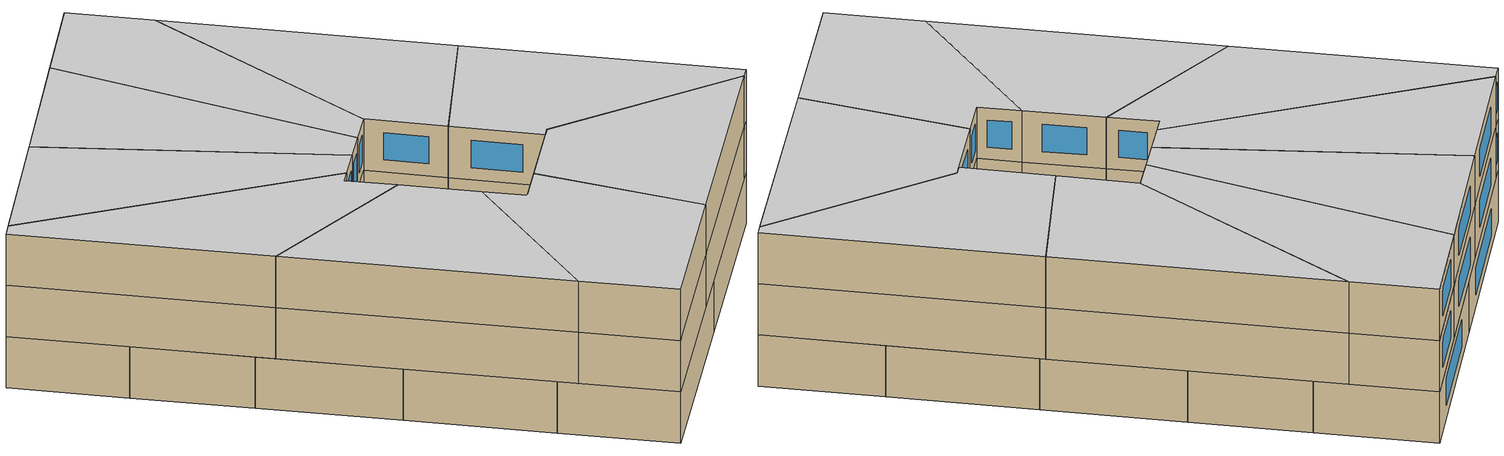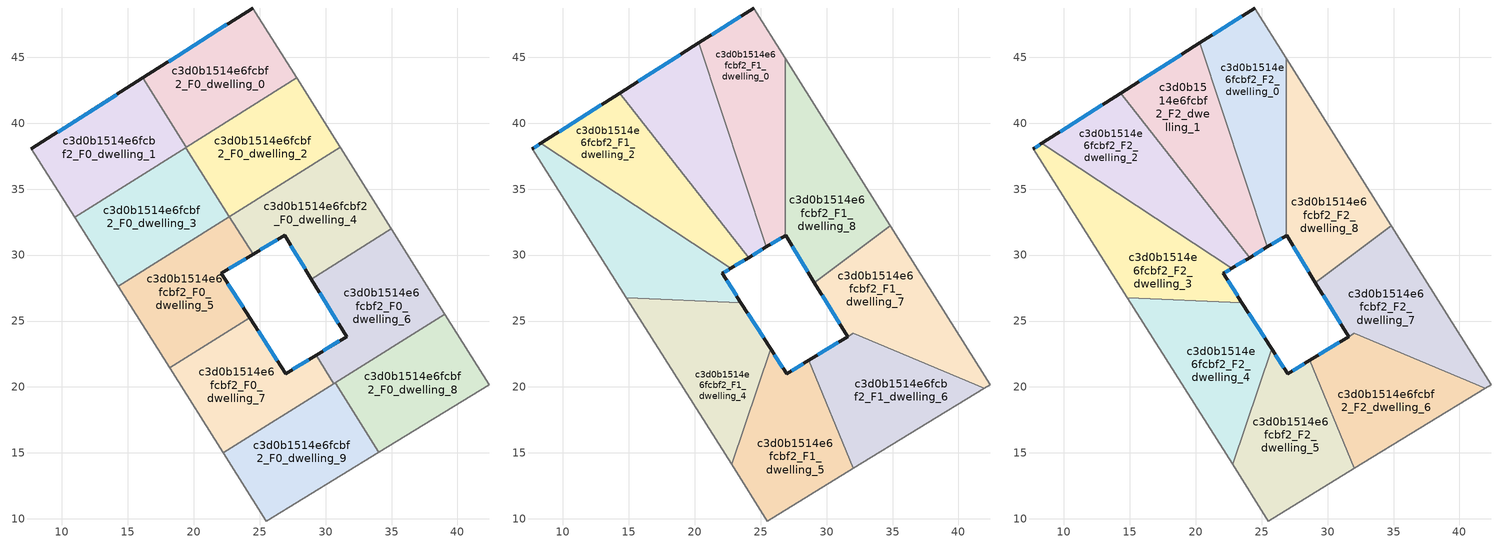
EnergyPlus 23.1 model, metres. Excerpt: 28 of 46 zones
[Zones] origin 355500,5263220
c3d0b1514e6fcbf2_F0_dwelling_0
 floor ground (EU_floor_Construction): 24.49,48.73 27.81,43.43 19.44,38.18 16.15,43.42 z0
 wall outside (EU_wall_Construction): 24.49,48.73 16.15,43.42 z0:3
 wall to c3d0b1514e6fcbf2_F0_dwelling_1 (EU_wall_Construction): 16.15,43.42 19.44,38.18 z0:3
 wall adiabatic (EU_wall_Construction): 27.81,43.43 24.49,48.73 z0:3
 wall to c3d0b1514e6fcbf2_F0_dwelling_2 (EU_wall_Construction): 19.44,38.18 27.81,43.43 z0:3
 window (EU_Window_Construction): 22.53,47.49 18.1,44.67 z0.7:2.3
c3d0b1514e6fcbf2_F0_dwelling_1
 floor ground (EU_floor_Construction): 16.15,43.42 19.44,38.18 10.98,32.87 7.71,38.06 z0
 wall outside (EU_wall_Construction): 16.15,43.42 7.71,38.06 z0:3
 wall adiabatic (EU_wall_Construction): 7.71,38.06 10.98,32.87 z0:3
 wall to c3d0b1514e6fcbf2_F0_dwelling_3 (EU_wall_Construction): 10.98,32.87 19.4,38.15 z0:3
 wall to c3d0b1514e6fcbf2_F0_dwelling_2 (EU_wall_Construction): 19.4,38.15 19.44,38.18 z0:3
 window (EU_Window_Construction): 14.16,42.16 9.69,39.32 z0.7:2.3
c3d0b1514e6fcbf2_F0_dwelling_2
 floor ground (EU_floor_Construction): 27.81,43.43 31.1,38.17 22.69,32.9 19.4,38.15 z0
 wall to c3d0b1514e6fcbf2_F0_dwelling_3 (EU_wall_Construction): 19.4,38.15 22.69,32.9 z0:3
 wall adiabatic (EU_wall_Construction): 31.1,38.17 27.81,43.43 z0:3
 wall to c3d0b1514e6fcbf2_F0_dwelling_4 (EU_wall_Construction): 22.71,32.91 31.1,38.17 z0:3
 wall to c3d0b1514e6fcbf2_F0_dwelling_5 (EU_wall_Construction): 22.69,32.9 22.71,32.91 z0:3
 ceiling adiabatic (EU_roof_Construction): 26.88,35.52 26.88,42.84 22.34,40 24.34,33.93 z3
c3d0b1514e6fcbf2_F0_dwelling_3
 floor ground (EU_floor_Construction): 19.4,38.15 22.69,32.9 14.29,27.63 10.98,32.87 z0
 wall adiabatic (EU_wall_Construction): 10.98,32.87 14.29,27.63 z0:3
 wall to c3d0b1514e6fcbf2_F0_dwelling_5 (EU_wall_Construction): 14.29,27.63 22.69,32.9 z0:3
c3d0b1514e6fcbf2_F0_dwelling_4
 floor ground (EU_floor_Construction): 31.1,38.17 34.99,31.98 28.92,28.18 26.89,31.49 24.5,30.05 22.71,32.91 z0
 wall outside (EU_wall_Construction): 24.5,30.05 26.89,31.49 28.92,28.18 z0:3
 wall to c3d0b1514e6fcbf2_F0_dwelling_5 (EU_wall_Construction): 22.71,32.91 24.5,30.05 z0:3
 wall adiabatic (EU_wall_Construction): 34.99,31.98 31.1,38.17 z0:3
 wall to c3d0b1514e6fcbf2_F0_dwelling_6 (EU_wall_Construction): 28.92,28.18 34.99,31.98 z0:3
 window (EU_Window_Construction): 27.37,30.71 28.45,28.96 / 25.07,30.39 26.33,31.15 z0.7:2.3
c3d0b1514e6fcbf2_F0_dwelling_5
 floor ground (EU_floor_Construction): 22.71,32.91 24.5,30.05 22.1,28.61 24.25,25.25 18.19,21.45 14.29,27.63 z0
 wall outside (EU_wall_Construction): 24.25,25.25 22.1,28.61 24.5,30.05 z0:3
 wall to c3d0b1514e6fcbf2_F0_dwelling_7 (EU_wall_Construction): 18.19,21.45 24.25,25.25 z0:3
 wall adiabatic (EU_wall_Construction): 14.29,27.63 18.19,21.45 z0:3
 window (EU_Window_Construction): 23.75,26.04 22.6,27.82 / 22.66,28.95 23.94,29.71 z0.7:2.3
c3d0b1514e6fcbf2_F0_dwelling_6
 floor ground (EU_floor_Construction): 34.99,31.98 39.03,25.53 30.63,20.26 29.28,22.41 31.59,23.82 28.92,28.18 z0
 wall outside (EU_wall_Construction): 28.92,28.18 31.59,23.82 29.28,22.41 z0:3
 wall adiabatic (EU_wall_Construction): 39.03,25.53 34.99,31.98 z0:3
 wall to c3d0b1514e6fcbf2_F0_dwelling_7 (EU_wall_Construction): 29.28,22.41 30.63,20.26 z0:3
 wall to c3d0b1514e6fcbf2_F0_dwelling_8 (EU_wall_Construction): 30.72,20.32 39.03,25.53 z0:3
 wall to c3d0b1514e6fcbf2_F0_dwelling_9 (EU_wall_Construction): 30.63,20.26 30.72,20.32 z0:3
 window (EU_Window_Construction): 31.05,23.49 29.82,22.74 / 29.55,27.16 30.97,24.85 z0.7:2.3
c3d0b1514e6fcbf2_F0_dwelling_7
 floor ground (EU_floor_Construction): 29.28,22.41 30.63,20.26 22.25,15.01 18.19,21.45 24.25,25.25 26.97,21 z0
 wall outside (EU_wall_Construction): 29.28,22.41 26.97,21 24.25,25.25 z0:3
 wall adiabatic (EU_wall_Construction): 18.19,21.45 22.25,15.01 z0:3
 wall to c3d0b1514e6fcbf2_F0_dwelling_9 (EU_wall_Construction): 22.25,15.01 30.63,20.26 z0:3
 window (EU_Window_Construction): 26.33,22 24.89,24.25 / 28.74,22.08 27.52,21.33 z0.7:2.3
c3d0b1514e6fcbf2_F0_dwelling_8
 floor ground (EU_floor_Construction): 39.03,25.53 42.39,20.17 34.02,15.05 30.72,20.32 z0
 wall to c3d0b1514e6fcbf2_F0_dwelling_9 (EU_wall_Construction): 30.72,20.32 34.02,15.05 z0:3
 wall adiabatic (EU_wall_Construction): 34.02,15.05 42.39,20.17 39.03,25.53 z0:3
c3d0b1514e6fcbf2_F0_dwelling_9
 floor ground (EU_floor_Construction): 30.72,20.32 34.02,15.05 25.51,9.84 22.25,15.01 z0
 wall adiabatic (EU_wall_Construction): 22.25,15.01 25.51,9.84 34.02,15.05 z0:3
c3d0b1514e6fcbf2_F1_dwelling_0
 floor to c3d0b1514e6fcbf2_F0_dwelling_0 (EU_floor_Construction): 24.49,48.73 26.88,44.92 26.88,42.84 22.34,40 20.33,46.09 z3
 floor adiabatic (EU_floor_Construction): 26.88,42.84 26.88,35.52 24.34,33.93 22.34,40 z3
 floor to c3d0b1514e6fcbf2_F0_dwelling_4 (EU_floor_Construction): 26.88,35.52 26.88,31.48 25.43,30.61 24.34,33.93 z3
 wall outside (EU_wall_Construction): 25.43,30.61 26.88,31.48 / 24.49,48.73 20.33,46.09 z3:6
 wall to c3d0b1514e6fcbf2_F1_dwelling_8 (EU_wall_Construction): 26.88,31.48 26.88,44.92 z3:6
 wall to c3d0b1514e6fcbf2_F1_dwelling_1 (EU_wall_Construction): 20.33,46.09 25.43,30.61 z3:6
 wall adiabatic (EU_wall_Construction): 26.88,44.92 24.49,48.73 z3:6
 window (EU_Window_Construction): 25.77,30.82 26.54,31.28 / 23.51,48.11 21.31,46.71 z3.7:5.3
c3d0b1514e6fcbf2_F1_dwelling_1
 floor to c3d0b1514e6fcbf2_F0_dwelling_2 (EU_floor_Construction): 22.34,40 24.34,33.93 22.69,32.9 19.4,38.15 z3
 floor to c3d0b1514e6fcbf2_F0_dwelling_0 (EU_floor_Construction): 20.33,46.09 22.34,40 19.44,38.18 16.15,43.42 z3
 floor to c3d0b1514e6fcbf2_F0_dwelling_1 (EU_floor_Construction): 16.15,43.42 19.44,38.18 19.4,38.15 18.17,37.38 14.34,42.27 z3
 floor to c3d0b1514e6fcbf2_F0_dwelling_3 (EU_floor_Construction): 19.4,38.15 22.69,32.9 22.01,32.47 18.17,37.38 z3
 floor to c3d0b1514e6fcbf2_F0_dwelling_4 (EU_floor_Construction): 24.34,33.93 25.43,30.61 24.5,30.05 22.71,32.91 z3
 floor to c3d0b1514e6fcbf2_F0_dwelling_5 (EU_floor_Construction): 22.71,32.91 24.5,30.05 24.09,29.81 22.01,32.47 z3
 wall outside (EU_wall_Construction): 24.09,29.81 25.43,30.61 / 20.33,46.09 14.34,42.28 z3:6
 wall to c3d0b1514e6fcbf2_F1_dwelling_2 (EU_wall_Construction): 14.34,42.28 24.09,29.81 z3:6
 window (EU_Window_Construction): 24.41,30 25.12,30.42 / 18.92,45.19 15.74,43.17 z3.7:5.3
c3d0b1514e6fcbf2_F1_dwelling_2
 floor to c3d0b1514e6fcbf2_F0_dwelling_1 (EU_floor_Construction): 14.34,42.27 18.17,37.38 13.97,34.75 8.34,38.46 z3
 floor to c3d0b1514e6fcbf2_F0_dwelling_3 (EU_floor_Construction): 18.17,37.38 22.01,32.47 19.66,31 13.97,34.75 z3
 floor to c3d0b1514e6fcbf2_F0_dwelling_5 (EU_floor_Construction): 22.01,32.47 24.09,29.81 22.72,28.98 19.66,31 z3
 wall outside (EU_wall_Construction): 22.72,28.98 24.09,29.81 / 14.34,42.28 8.34,38.46 z3:6
 wall to c3d0b1514e6fcbf2_F1_dwelling_3 (EU_wall_Construction): 8.34,38.46 22.72,28.98 z3:6
 window (EU_Window_Construction): 23.05,29.18 23.77,29.61 / 12.93,41.38 9.74,39.36 z3.7:5.3
c3d0b1514e6fcbf2_F1_dwelling_3
 floor to c3d0b1514e6fcbf2_F0_dwelling_3 (EU_floor_Construction): 19.66,31 14.29,27.63 10.98,32.87 13.97,34.75 z3
 floor to c3d0b1514e6fcbf2_F0_dwelling_1 (EU_floor_Construction): 13.97,34.75 10.98,32.87 7.71,38.06 8.34,38.46 z3
 floor to c3d0b1514e6fcbf2_F0_dwelling_5 (EU_floor_Construction): 22.72,28.98 22.1,28.61 23.51,26.4 14.82,26.78 14.29,27.63 19.66,31 z3
 wall outside (EU_wall_Construction): 23.51,26.4 22.1,28.61 22.72,28.98 / 8.34,38.46 7.71,38.06 z3:6
 wall to c3d0b1514e6fcbf2_F1_dwelling_4 (EU_wall_Construction): 14.82,26.78 23.51,26.4 z3:6
 wall adiabatic (EU_wall_Construction): 7.71,38.06 14.82,26.78 z3:6
 window (EU_Window_Construction): 22.25,28.7 22.58,28.9 / 23.18,26.92 22.43,28.09 / 8.19,38.37 7.85,38.15 z3.7:5.3
c3d0b1514e6fcbf2_F1_dwelling_4
 floor to c3d0b1514e6fcbf2_F0_dwelling_7 (EU_floor_Construction): 24.25,25.25 25.75,22.91 23.32,15.68 22.25,15.01 18.19,21.45 z3
 floor to c3d0b1514e6fcbf2_F0_dwelling_5 (EU_floor_Construction): 23.51,26.4 24.25,25.25 18.19,21.45 14.82,26.78 z3
 floor to c3d0b1514e6fcbf2_F0_dwelling_9 (EU_floor_Construction): 23.32,15.68 22.8,14.13 22.25,15.01 z3
 wall outside (EU_wall_Construction): 25.75,22.91 23.51,26.4 z3:6
 wall to c3d0b1514e6fcbf2_F1_dwelling_5 (EU_wall_Construction): 22.8,14.13 25.75,22.91 z3:6
 wall adiabatic (EU_wall_Construction): 14.82,26.78 22.8,14.13 z3:6
 window (EU_Window_Construction): 25.23,23.73 24.04,25.58 z3.7:5.3
c3d0b1514e6fcbf2_F1_dwelling_5
 floor to c3d0b1514e6fcbf2_F0_dwelling_9 (EU_floor_Construction): 29.62,19.63 32.03,13.83 25.51,9.84 22.8,14.13 23.32,15.68 z3
 floor to c3d0b1514e6fcbf2_F0_dwelling_7 (EU_floor_Construction): 28.63,22.02 29.62,19.63 23.32,15.68 25.75,22.91 26.97,21 z3
 wall outside (EU_wall_Construction): 28.63,22.02 26.97,21 25.75,22.91 z3:6
 wall to c3d0b1514e6fcbf2_F1_dwelling_6 (EU_wall_Construction): 32.03,13.83 28.63,22.02 z3:6
 wall adiabatic (EU_wall_Construction): 22.8,14.13 25.51,9.84 32.03,13.83 z3:6
 window (EU_Window_Construction): 26.69,21.45 26.04,22.46 / 28.24,21.78 27.36,21.24 z3.7:5.3
c3d0b1514e6fcbf2_F1_dwelling_6
 floor to c3d0b1514e6fcbf2_F0_dwelling_8 (EU_floor_Construction): 41.95,19.89 34.02,15.05 30.72,20.32 34.83,22.9 z3
 floor to c3d0b1514e6fcbf2_F0_dwelling_6 (EU_floor_Construction): 34.83,22.9 30.63,20.26 29.28,22.41 31.59,23.82 32.02,24.08 z3
 floor to c3d0b1514e6fcbf2_F0_dwelling_9 (EU_floor_Construction): 30.72,20.32 34.02,15.05 32.03,13.83 29.62,19.63 z3
 floor to c3d0b1514e6fcbf2_F0_dwelling_7 (EU_floor_Construction): 29.28,22.41 30.63,20.26 29.62,19.63 28.63,22.02 z3
 wall outside (EU_wall_Construction): 31.59,23.82 28.63,22.02 z3:6
 wall adiabatic (EU_wall_Construction): 32.03,13.83 41.95,19.89 z3:6
 wall to c3d0b1514e6fcbf2_F1_dwelling_7 (EU_wall_Construction): 41.95,19.89 32.02,24.08 31.59,23.82 z3:6
 window (EU_Window_Construction): 30.9,23.4 29.33,22.44 z3.7:5.3
c3d0b1514e6fcbf2_F1_dwelling_7
 floor to c3d0b1514e6fcbf2_F0_dwelling_6 (EU_floor_Construction): 34.99,31.98 39.03,25.53 34.83,22.9 32.02,24.08 31.59,23.82 29.09,27.92 32,30.11 z3
 floor to c3d0b1514e6fcbf2_F0_dwelling_4 (EU_floor_Construction): 34.83,32.23 34.99,31.98 32,30.11 z3
 floor to c3d0b1514e6fcbf2_F0_dwelling_8 (EU_floor_Construction): 39.03,25.53 42.39,20.17 41.95,19.89 34.83,22.9 z3
 wall outside (EU_wall_Construction): 29.09,27.92 31.59,23.82 z3:6
 wall to c3d0b1514e6fcbf2_F1_dwelling_8 (EU_wall_Construction): 34.83,32.23 29.09,27.92 z3:6
 wall adiabatic (EU_wall_Construction): 41.95,19.89 42.39,20.17 34.83,32.23 z3:6
 window (EU_Window_Construction): 29.67,26.95 31.01,24.78 z3.7:5.3
c3d0b1514e6fcbf2_F1_dwelling_8
 floor to c3d0b1514e6fcbf2_F0_dwelling_4 (EU_floor_Construction): 31.1,38.17 34.83,32.23 32,30.11 28.92,28.18 26.89,31.49 26.88,31.48 26.88,35.52 z3
 floor to c3d0b1514e6fcbf2_F0_dwelling_0 (EU_floor_Construction): 26.88,44.92 27.81,43.43 26.88,42.84 z3
 floor to c3d0b1514e6fcbf2_F0_dwelling_6 (EU_floor_Construction): 32,30.11 29.09,27.92 28.92,28.18 z3
 floor to c3d0b1514e6fcbf2_F0_dwelling_2 (EU_floor_Construction): 27.81,43.43 31.1,38.17 26.88,35.52 26.88,42.84 z3
 wall outside (EU_wall_Construction): 26.88,31.48 26.89,31.49 29.09,27.92 z3:6
 wall adiabatic (EU_wall_Construction): 34.83,32.23 26.88,44.92 z3:6
 window (EU_Window_Construction): 27.41,30.65 28.57,28.75 z3.7:5.3
c3d0b1514e6fcbf2_F2_dwelling_0
 floor to c3d0b1514e6fcbf2_F1_dwelling_0 (EU_floor_Construction): 24.49,48.73 26.88,44.92 26.88,31.48 25.43,30.61 20.33,46.09 z6
 wall outside (EU_wall_Construction): 25.43,30.61 26.88,31.48 / 24.49,48.73 20.33,46.09 z6:9
 wall to c3d0b1514e6fcbf2_F2_dwelling_8 (EU_wall_Construction): 26.88,31.48 26.88,44.92 z6:9
 wall to c3d0b1514e6fcbf2_F2_dwelling_1 (EU_wall_Construction): 20.33,46.09 25.43,30.61 z6:9
 wall adiabatic (EU_wall_Construction): 26.88,44.92 24.49,48.73 z6:9
 window (EU_Window_Construction): 25.77,30.82 26.54,31.28 / 23.51,48.11 21.31,46.71 z6.7:8.3
 ceiling to c3d0b1514e6fcbf2_F3_dwelling_0 (EU_floor_Construction): 26.88,31.48 26.88,44.92 24.49,48.73 20.33,46.09 25.43,30.61 z9
c3d0b1514e6fcbf2_F2_dwelling_1
 floor to c3d0b1514e6fcbf2_F1_dwelling_1 (EU_floor_Construction): 20.33,46.09 25.43,30.61 24.09,29.81 14.34,42.28 z6
 wall outside (EU_wall_Construction): 24.09,29.81 25.43,30.61 / 20.33,46.09 14.34,42.28 z6:9
 wall to c3d0b1514e6fcbf2_F2_dwelling_2 (EU_wall_Construction): 14.34,42.28 24.09,29.81 z6:9
 window (EU_Window_Construction): 24.41,30 25.12,30.42 / 18.92,45.19 15.74,43.17 z6.7:8.3
 ceiling to c3d0b1514e6fcbf2_F3_dwelling_1 (EU_floor_Construction): 25.43,30.61 20.33,46.09 14.34,42.28 24.09,29.81 z9
c3d0b1514e6fcbf2_F2_dwelling_2
 floor to c3d0b1514e6fcbf2_F1_dwelling_2 (EU_floor_Construction): 14.34,42.28 24.09,29.81 22.72,28.98 8.34,38.46 z6
 wall outside (EU_wall_Construction): 22.72,28.98 24.09,29.81 / 14.34,42.28 8.34,38.46 z6:9
 wall to c3d0b1514e6fcbf2_F2_dwelling_3 (EU_wall_Construction): 8.34,38.46 22.72,28.98 z6:9
 window (EU_Window_Construction): 23.05,29.18 23.77,29.61 / 12.93,41.38 9.74,39.36 z6.7:8.3
 ceiling to c3d0b1514e6fcbf2_F3_dwelling_2 (EU_floor_Construction): 24.09,29.81 14.34,42.28 8.34,38.46 22.72,28.98 z9
c3d0b1514e6fcbf2_F2_dwelling_3
 floor to c3d0b1514e6fcbf2_F1_dwelling_3 (EU_floor_Construction): 22.72,28.98 22.1,28.61 23.51,26.4 14.82,26.78 7.71,38.06 8.34,38.46 z6
 wall outside (EU_wall_Construction): 23.51,26.4 22.1,28.61 22.72,28.98 / 8.34,38.46 7.71,38.06 z6:9
 wall to c3d0b1514e6fcbf2_F2_dwelling_4 (EU_wall_Construction): 14.82,26.78 23.51,26.4 z6:9
 wall adiabatic (EU_wall_Construction): 7.71,38.06 14.82,26.78 z6:9
 window (EU_Window_Construction): 22.25,28.7 22.58,28.9 / 23.18,26.92 22.43,28.09 / 8.19,38.37 7.85,38.15 z6.7:8.3
 ceiling to c3d0b1514e6fcbf2_F3_dwelling_3 (EU_floor_Construction): 23.51,26.4 22.1,28.61 22.72,28.98 8.34,38.46 7.71,38.06 14.82,26.78 z9
c3d0b1514e6fcbf2_F2_dwelling_4
 floor to c3d0b1514e6fcbf2_F1_dwelling_4 (EU_floor_Construction): 23.51,26.4 25.75,22.91 22.8,14.13 14.82,26.78 z6
 wall outside (EU_wall_Construction): 25.75,22.91 23.51,26.4 z6:9
 wall to c3d0b1514e6fcbf2_F2_dwelling_5 (EU_wall_Construction): 22.8,14.13 25.75,22.91 z6:9
 wall adiabatic (EU_wall_Construction): 14.82,26.78 22.8,14.13 z6:9
 window (EU_Window_Construction): 25.23,23.73 24.04,25.58 z6.7:8.3
 ceiling to c3d0b1514e6fcbf2_F3_dwelling_4 (EU_floor_Construction): 22.8,14.13 25.75,22.91 23.51,26.4 14.82,26.78 z9
c3d0b1514e6fcbf2_F2_dwelling_5
 floor to c3d0b1514e6fcbf2_F1_dwelling_5 (EU_floor_Construction): 28.63,22.02 32.03,13.83 25.51,9.84 22.8,14.13 25.75,22.91 26.97,21 z6
 wall outside (EU_wall_Construction): 28.63,22.02 26.97,21 25.75,22.91 z6:9
 wall to c3d0b1514e6fcbf2_F2_dwelling_6 (EU_wall_Construction): 32.03,13.83 28.63,22.02 z6:9
 wall adiabatic (EU_wall_Construction): 22.8,14.13 25.51,9.84 32.03,13.83 z6:9
 window (EU_Window_Construction): 26.69,21.45 26.04,22.46 / 28.24,21.78 27.36,21.24 z6.7:8.3
 ceiling to c3d0b1514e6fcbf2_F3_dwelling_5 (EU_floor_Construction): 32.03,13.83 28.63,22.02 26.97,21 25.75,22.91 22.8,14.13 25.51,9.84 z9
c3d0b1514e6fcbf2_F2_dwelling_6
 floor to c3d0b1514e6fcbf2_F1_dwelling_6 (EU_floor_Construction): 41.95,19.89 32.03,13.83 28.63,22.02 31.59,23.82 32.02,24.08 z6
 wall outside (EU_wall_Construction): 31.59,23.82 28.63,22.02 z6:9
 wall adiabatic (EU_wall_Construction): 32.03,13.83 41.95,19.89 z6:9
 wall to c3d0b1514e6fcbf2_F2_dwelling_7 (EU_wall_Construction): 41.95,19.89 32.02,24.08 31.59,23.82 z6:9
 window (EU_Window_Construction): 30.9,23.4 29.33,22.44 z6.7:8.3
 ceiling to c3d0b1514e6fcbf2_F3_dwelling_6 (EU_floor_Construction): 41.95,19.89 32.02,24.08 31.59,23.82 28.63,22.02 32.03,13.83 z9
c3d0b1514e6fcbf2_F2_dwelling_7
 floor to c3d0b1514e6fcbf2_F1_dwelling_7 (EU_floor_Construction): 34.83,32.23 42.39,20.17 41.95,19.89 32.02,24.08 31.59,23.82 29.09,27.92 z6
 wall outside (EU_wall_Construction): 29.09,27.92 31.59,23.82 z6:9
 wall to c3d0b1514e6fcbf2_F2_dwelling_8 (EU_wall_Construction): 34.83,32.23 29.09,27.92 z6:9
 wall adiabatic (EU_wall_Construction): 41.95,19.89 42.39,20.17 34.83,32.23 z6:9
 window (EU_Window_Construction): 29.67,26.95 31.01,24.78 z6.7:8.3
 ceiling to c3d0b1514e6fcbf2_F3_dwelling_7 (EU_floor_Construction): 42.39,20.17 34.83,32.23 29.09,27.92 31.59,23.82 32.02,24.08 41.95,19.89 z9
c3d0b1514e6fcbf2_F2_dwelling_8
 floor to c3d0b1514e6fcbf2_F1_dwelling_8 (EU_floor_Construction): 26.88,44.92 34.83,32.23 29.09,27.92 26.89,31.49 26.88,31.48 z6
 wall outside (EU_wall_Construction): 26.88,31.48 26.89,31.49 29.09,27.92 z6:9
 wall adiabatic (EU_wall_Construction): 34.83,32.23 26.88,44.92 z6:9
 window (EU_Window_Construction): 27.41,30.65 28.57,28.75 z6.7:8.3
 ceiling to c3d0b1514e6fcbf2_F3_dwelling_8 (EU_floor_Construction): 34.83,32.23 26.88,44.92 26.88,31.48 26.89,31.49 29.09,27.92 z9
[Building]
EU S2 Campaign: North Axis=0; Terrain=City; Solar Distribution=FullExterior
[Site:Location]
Budapest.Ferenc.Liszt.Intl.AP: Latitude=47.437; Longitude=19.256; Time Zone=1; Elevation=185
[SizingPeriod:WeatherFileDays]
AnnualSizingPeriod: Begin Month=1; Begin Day of Month=1; End Month=12; End Day of Month=31; Day of Week for Start Day=Monday; Use Weather File Daylight Saving Period=No; Use Weather File Rain and Snow Indicators=No
[MATERIAL]
EU_InternalMass_Material: Roughness=MediumRough; Thickness=0.1; Conductivity=1; Density=1800; Specific Heat=900; Thermal Absorptance=0.9; Solar Absorptance=0.7; Visible Absorptance=0.7
[MATERIAL:NOMASS] Roughness=MediumRough; Thermal Absorptance=0.9; Solar Absorptance=0.7; Visible Absorptance=0.7
Name | Thermal Resistance
EU_wall_NoMass | 0.832559
EU_roof_NoMass | 1.39638
EU_floor_NoMass | 0.872794
[WINDOWMATERIAL:SIMPLEGLAZINGSYSTEM]
EU_Window_SimpleGlazing: UFactor=2.79869; Solar Heat Gain Coefficient=0.75; Visible Transmittance=0.75
[CONSTRUCTION]
EU_wall_Construction: EU_wall_NoMass
EU_roof_Construction: EU_roof_NoMass
EU_floor_Construction: EU_floor_NoMass
EU_Window_Construction: EU_Window_SimpleGlazing
EU_InternalMass_Construction: EU_InternalMass_Material
[ZONE] Type=1; Multiplier=1; Ceiling Height=autocalculate; Floor Area=autocalculate; Part of Total Floor Area=Yes
Name | Volume
c3d0b1514e6fcbf2_F0_dwelling_0 | 184.71
c3d0b1514e6fcbf2_F1_dwelling_0; c3d0b1514e6fcbf2_F2_dwelling_0 | 205.266
c3d0b1514e6fcbf2_F0_dwelling_1 | 184.722
c3d0b1514e6fcbf2_F1_dwelling_1; c3d0b1514e6fcbf2_F2_dwelling_1 | 205.199
c3d0b1514e6fcbf2_F0_dwelling_2 | 184.697
c3d0b1514e6fcbf2_F1_dwelling_2; c3d0b1514e6fcbf2_F2_dwelling_2 | 205.267
c3d0b1514e6fcbf2_F0_dwelling_3 | 184.708
c3d0b1514e6fcbf2_F1_dwelling_3; c3d0b1514e6fcbf2_F2_dwelling_3 | 205.2
c3d0b1514e6fcbf2_F0_dwelling_4 | 184.705
c3d0b1514e6fcbf2_F1_dwelling_4; c3d0b1514e6fcbf2_F2_dwelling_4 | 205.213
c3d0b1514e6fcbf2_F0_dwelling_5 | 184.725
c3d0b1514e6fcbf2_F1_dwelling_5; c3d0b1514e6fcbf2_F2_dwelling_5 | 205.241
c3d0b1514e6fcbf2_F0_dwelling_6 | 184.733
c3d0b1514e6fcbf2_F1_dwelling_6; c3d0b1514e6fcbf2_F2_dwelling_6 | 204.72
c3d0b1514e6fcbf2_F0_dwelling_7 | 184.719
c3d0b1514e6fcbf2_F1_dwelling_7; c3d0b1514e6fcbf2_F2_dwelling_7 | 205.778
c3d0b1514e6fcbf2_F0_dwelling_8 | 184.7
c3d0b1514e6fcbf2_F1_dwelling_8; c3d0b1514e6fcbf2_F2_dwelling_8 | 205.235
c3d0b1514e6fcbf2_F0_dwelling_9 | 184.704
[INTERNALMASS] Construction=EU_InternalMass_Construction
Name | Zone or ZoneList | Surface Area
c3d0b1514e6fcbf2_F0_dwelling_0_EU_InternalMass | c3d0b1514e6fcbf2_F0_dwelling_0 | 61.5701
c3d0b1514e6fcbf2_F0_dwelling_1_EU_InternalMass | c3d0b1514e6fcbf2_F0_dwelling_1 | 61.5741
c3d0b1514e6fcbf2_F0_dwelling_2_EU_InternalMass | c3d0b1514e6fcbf2_F0_dwelling_2 | 61.5659
c3d0b1514e6fcbf2_F0_dwelling_3_EU_InternalMass | c3d0b1514e6fcbf2_F0_dwelling_3 | 61.5693
c3d0b1514e6fcbf2_F0_dwelling_4_EU_InternalMass | c3d0b1514e6fcbf2_F0_dwelling_4 | 61.5682
c3d0b1514e6fcbf2_F0_dwelling_5_EU_InternalMass | c3d0b1514e6fcbf2_F0_dwelling_5 | 61.5751
c3d0b1514e6fcbf2_F0_dwelling_6_EU_InternalMass | c3d0b1514e6fcbf2_F0_dwelling_6 | 61.5777
c3d0b1514e6fcbf2_F0_dwelling_7_EU_InternalMass | c3d0b1514e6fcbf2_F0_dwelling_7 | 61.5729
c3d0b1514e6fcbf2_F0_dwelling_8_EU_InternalMass | c3d0b1514e6fcbf2_F0_dwelling_8 | 61.5669
c3d0b1514e6fcbf2_F0_dwelling_9_EU_InternalMass | c3d0b1514e6fcbf2_F0_dwelling_9 | 61.568
c3d0b1514e6fcbf2_F1_dwelling_0_EU_InternalMass | c3d0b1514e6fcbf2_F1_dwelling_0 | 68.4218
c3d0b1514e6fcbf2_F1_dwelling_1_EU_InternalMass | c3d0b1514e6fcbf2_F1_dwelling_1 | 68.3999
c3d0b1514e6fcbf2_F1_dwelling_2_EU_InternalMass | c3d0b1514e6fcbf2_F1_dwelling_2 | 68.4223
c3d0b1514e6fcbf2_F1_dwelling_3_EU_InternalMass | c3d0b1514e6fcbf2_F1_dwelling_3 | 68.4002
c3d0b1514e6fcbf2_F1_dwelling_4_EU_InternalMass | c3d0b1514e6fcbf2_F1_dwelling_4 | 68.4043
c3d0b1514e6fcbf2_F1_dwelling_5_EU_InternalMass | c3d0b1514e6fcbf2_F1_dwelling_5 | 68.4138
c3d0b1514e6fcbf2_F1_dwelling_6_EU_InternalMass | c3d0b1514e6fcbf2_F1_dwelling_6 | 68.2412
c3d0b1514e6fcbf2_F1_dwelling_7_EU_InternalMass | c3d0b1514e6fcbf2_F1_dwelling_7 | 68.5922
c3d0b1514e6fcbf2_F1_dwelling_8_EU_InternalMass | c3d0b1514e6fcbf2_F1_dwelling_8 | 68.4119
c3d0b1514e6fcbf2_F2_dwelling_0_EU_InternalMass | c3d0b1514e6fcbf2_F2_dwelling_0 | 68.4218
c3d0b1514e6fcbf2_F2_dwelling_1_EU_InternalMass | c3d0b1514e6fcbf2_F2_dwelling_1 | 68.3999
c3d0b1514e6fcbf2_F2_dwelling_2_EU_InternalMass | c3d0b1514e6fcbf2_F2_dwelling_2 | 68.4223
c3d0b1514e6fcbf2_F2_dwelling_3_EU_InternalMass | c3d0b1514e6fcbf2_F2_dwelling_3 | 68.4002
c3d0b1514e6fcbf2_F2_dwelling_4_EU_InternalMass | c3d0b1514e6fcbf2_F2_dwelling_4 | 68.4043
c3d0b1514e6fcbf2_F2_dwelling_5_EU_InternalMass | c3d0b1514e6fcbf2_F2_dwelling_5 | 68.4138
c3d0b1514e6fcbf2_F2_dwelling_6_EU_InternalMass | c3d0b1514e6fcbf2_F2_dwelling_6 | 68.2412
c3d0b1514e6fcbf2_F2_dwelling_7_EU_InternalMass | c3d0b1514e6fcbf2_F2_dwelling_7 | 68.5922
c3d0b1514e6fcbf2_F2_dwelling_8_EU_InternalMass | c3d0b1514e6fcbf2_F2_dwelling_8 | 68.4119
[OTHEREQUIPMENT] Fuel Type=Electricity; Design Level Calculation Method=Watts/Area; Power per Zone Floor Area=1; Fraction Latent=0; Fraction Radiant=0; Fraction Lost=0; Carbon Dioxide Generation Rate=0; EndUse Subcategory=EU_Step8_InternalGains
Name | Zone or ZoneList or Space or SpaceList | Schedule
EU_Step8_InternalGain_c3d0b1514e6fcbf2_F0_dwelling_0_f000 | c3d0b1514e6fcbf2_F0_dwelling_0 | EU_Step8_GainSchedule_c3d0b1514e6fcbf2_F0_dwelling_0_f000
EU_Step8_InternalGain_c3d0b1514e6fcbf2_F0_dwelling_1_f000 | c3d0b1514e6fcbf2_F0_dwelling_1 | EU_Step8_GainSchedule_c3d0b1514e6fcbf2_F0_dwelling_1_f000
EU_Step8_InternalGain_c3d0b1514e6fcbf2_F0_dwelling_2_f000 | c3d0b1514e6fcbf2_F0_dwelling_2 | EU_Step8_GainSchedule_c3d0b1514e6fcbf2_F0_dwelling_2_f000
EU_Step8_InternalGain_c3d0b1514e6fcbf2_F0_dwelling_3_f000 | c3d0b1514e6fcbf2_F0_dwelling_3 | EU_Step8_GainSchedule_c3d0b1514e6fcbf2_F0_dwelling_3_f000
EU_Step8_InternalGain_c3d0b1514e6fcbf2_F0_dwelling_4_f000 | c3d0b1514e6fcbf2_F0_dwelling_4 | EU_Step8_GainSchedule_c3d0b1514e6fcbf2_F0_dwelling_4_f000
EU_Step8_InternalGain_c3d0b1514e6fcbf2_F0_dwelling_5_f000 | c3d0b1514e6fcbf2_F0_dwelling_5 | EU_Step8_GainSchedule_c3d0b1514e6fcbf2_F0_dwelling_5_f000
EU_Step8_InternalGain_c3d0b1514e6fcbf2_F0_dwelling_6_f000 | c3d0b1514e6fcbf2_F0_dwelling_6 | EU_Step8_GainSchedule_c3d0b1514e6fcbf2_F0_dwelling_6_f000
EU_Step8_InternalGain_c3d0b1514e6fcbf2_F0_dwelling_7_f000 | c3d0b1514e6fcbf2_F0_dwelling_7 | EU_Step8_GainSchedule_c3d0b1514e6fcbf2_F0_dwelling_7_f000
EU_Step8_InternalGain_c3d0b1514e6fcbf2_F0_dwelling_8_f000 | c3d0b1514e6fcbf2_F0_dwelling_8 | EU_Step8_GainSchedule_c3d0b1514e6fcbf2_F0_dwelling_8_f000
EU_Step8_InternalGain_c3d0b1514e6fcbf2_F0_dwelling_9_f000 | c3d0b1514e6fcbf2_F0_dwelling_9 | EU_Step8_GainSchedule_c3d0b1514e6fcbf2_F0_dwelling_9_f000
EU_Step8_InternalGain_c3d0b1514e6fcbf2_F1_dwelling_0_f000 | c3d0b1514e6fcbf2_F1_dwelling_0 | EU_Step8_GainSchedule_c3d0b1514e6fcbf2_F1_dwelling_0_f000
EU_Step8_InternalGain_c3d0b1514e6fcbf2_F1_dwelling_1_f000 | c3d0b1514e6fcbf2_F1_dwelling_1 | EU_Step8_GainSchedule_c3d0b1514e6fcbf2_F1_dwelling_1_f000
EU_Step8_InternalGain_c3d0b1514e6fcbf2_F1_dwelling_2_f000 | c3d0b1514e6fcbf2_F1_dwelling_2 | EU_Step8_GainSchedule_c3d0b1514e6fcbf2_F1_dwelling_2_f000
EU_Step8_InternalGain_c3d0b1514e6fcbf2_F1_dwelling_3_f000 | c3d0b1514e6fcbf2_F1_dwelling_3 | EU_Step8_GainSchedule_c3d0b1514e6fcbf2_F1_dwelling_3_f000
EU_Step8_InternalGain_c3d0b1514e6fcbf2_F1_dwelling_4_f000 | c3d0b1514e6fcbf2_F1_dwelling_4 | EU_Step8_GainSchedule_c3d0b1514e6fcbf2_F1_dwelling_4_f000
EU_Step8_InternalGain_c3d0b1514e6fcbf2_F1_dwelling_5_f000 | c3d0b1514e6fcbf2_F1_dwelling_5 | EU_Step8_GainSchedule_c3d0b1514e6fcbf2_F1_dwelling_5_f000
EU_Step8_InternalGain_c3d0b1514e6fcbf2_F1_dwelling_6_f000 | c3d0b1514e6fcbf2_F1_dwelling_6 | EU_Step8_GainSchedule_c3d0b1514e6fcbf2_F1_dwelling_6_f000
EU_Step8_InternalGain_c3d0b1514e6fcbf2_F1_dwelling_7_f000 | c3d0b1514e6fcbf2_F1_dwelling_7 | EU_Step8_GainSchedule_c3d0b1514e6fcbf2_F1_dwelling_7_f000
EU_Step8_InternalGain_c3d0b1514e6fcbf2_F1_dwelling_8_f000 | c3d0b1514e6fcbf2_F1_dwelling_8 | EU_Step8_GainSchedule_c3d0b1514e6fcbf2_F1_dwelling_8_f000
EU_Step8_InternalGain_c3d0b1514e6fcbf2_F2_dwelling_0_f000 | c3d0b1514e6fcbf2_F2_dwelling_0 | EU_Step8_GainSchedule_c3d0b1514e6fcbf2_F2_dwelling_0_f000
EU_Step8_InternalGain_c3d0b1514e6fcbf2_F2_dwelling_1_f000 | c3d0b1514e6fcbf2_F2_dwelling_1 | EU_Step8_GainSchedule_c3d0b1514e6fcbf2_F2_dwelling_1_f000
EU_Step8_InternalGain_c3d0b1514e6fcbf2_F2_dwelling_2_f000 | c3d0b1514e6fcbf2_F2_dwelling_2 | EU_Step8_GainSchedule_c3d0b1514e6fcbf2_F2_dwelling_2_f000
EU_Step8_InternalGain_c3d0b1514e6fcbf2_F2_dwelling_3_f000 | c3d0b1514e6fcbf2_F2_dwelling_3 | EU_Step8_GainSchedule_c3d0b1514e6fcbf2_F2_dwelling_3_f000
EU_Step8_InternalGain_c3d0b1514e6fcbf2_F2_dwelling_4_f000 | c3d0b1514e6fcbf2_F2_dwelling_4 | EU_Step8_GainSchedule_c3d0b1514e6fcbf2_F2_dwelling_4_f000
EU_Step8_InternalGain_c3d0b1514e6fcbf2_F2_dwelling_5_f000 | c3d0b1514e6fcbf2_F2_dwelling_5 | EU_Step8_GainSchedule_c3d0b1514e6fcbf2_F2_dwelling_5_f000
EU_Step8_InternalGain_c3d0b1514e6fcbf2_F2_dwelling_6_f000 | c3d0b1514e6fcbf2_F2_dwelling_6 | EU_Step8_GainSchedule_c3d0b1514e6fcbf2_F2_dwelling_6_f000
EU_Step8_InternalGain_c3d0b1514e6fcbf2_F2_dwelling_7_f000 | c3d0b1514e6fcbf2_F2_dwelling_7 | EU_Step8_GainSchedule_c3d0b1514e6fcbf2_F2_dwelling_7_f000
EU_Step8_InternalGain_c3d0b1514e6fcbf2_F2_dwelling_8_f000 | c3d0b1514e6fcbf2_F2_dwelling_8 | EU_Step8_GainSchedule_c3d0b1514e6fcbf2_F2_dwelling_8_f000
[ZONEVENTILATION:DESIGNFLOWRATE] Schedule=EU_AlwaysOn; Design Flow Rate Calculation Method=AirChanges/Hour; Air Changes per Hour=0.475469; Ventilation Type=Natural; Fan Pressure Rise=0; Fan Total Efficiency=1; Constant Term Coefficient=1; Temperature Term Coefficient=0; Velocity Term Coefficient=0; Velocity Squared Term Coefficient=0; Minimum Indoor Temperature=-100; Maximum Indoor Temperature=100; Delta Temperature=-100; Minimum Outdoor Temperature=-100; Maximum Outdoor Temperature=100; Maximum Wind Speed=40
Name | Zone or ZoneList or Space or SpaceList
EU_ConstantAir_c3d0b1514e6fcbf2_F0_dwelling_0 | c3d0b1514e6fcbf2_F0_dwelling_0
EU_ConstantAir_c3d0b1514e6fcbf2_F0_dwelling_1 | c3d0b1514e6fcbf2_F0_dwelling_1
EU_ConstantAir_c3d0b1514e6fcbf2_F0_dwelling_2 | c3d0b1514e6fcbf2_F0_dwelling_2
EU_ConstantAir_c3d0b1514e6fcbf2_F0_dwelling_3 | c3d0b1514e6fcbf2_F0_dwelling_3
EU_ConstantAir_c3d0b1514e6fcbf2_F0_dwelling_4 | c3d0b1514e6fcbf2_F0_dwelling_4
EU_ConstantAir_c3d0b1514e6fcbf2_F0_dwelling_5 | c3d0b1514e6fcbf2_F0_dwelling_5
EU_ConstantAir_c3d0b1514e6fcbf2_F0_dwelling_6 | c3d0b1514e6fcbf2_F0_dwelling_6
EU_ConstantAir_c3d0b1514e6fcbf2_F0_dwelling_7 | c3d0b1514e6fcbf2_F0_dwelling_7
EU_ConstantAir_c3d0b1514e6fcbf2_F0_dwelling_8 | c3d0b1514e6fcbf2_F0_dwelling_8
EU_ConstantAir_c3d0b1514e6fcbf2_F0_dwelling_9 | c3d0b1514e6fcbf2_F0_dwelling_9
EU_ConstantAir_c3d0b1514e6fcbf2_F1_dwelling_0 | c3d0b1514e6fcbf2_F1_dwelling_0
EU_ConstantAir_c3d0b1514e6fcbf2_F1_dwelling_1 | c3d0b1514e6fcbf2_F1_dwelling_1
EU_ConstantAir_c3d0b1514e6fcbf2_F1_dwelling_2 | c3d0b1514e6fcbf2_F1_dwelling_2
EU_ConstantAir_c3d0b1514e6fcbf2_F1_dwelling_3 | c3d0b1514e6fcbf2_F1_dwelling_3
EU_ConstantAir_c3d0b1514e6fcbf2_F1_dwelling_4 | c3d0b1514e6fcbf2_F1_dwelling_4
EU_ConstantAir_c3d0b1514e6fcbf2_F1_dwelling_5 | c3d0b1514e6fcbf2_F1_dwelling_5
EU_ConstantAir_c3d0b1514e6fcbf2_F1_dwelling_6 | c3d0b1514e6fcbf2_F1_dwelling_6
EU_ConstantAir_c3d0b1514e6fcbf2_F1_dwelling_7 | c3d0b1514e6fcbf2_F1_dwelling_7
EU_ConstantAir_c3d0b1514e6fcbf2_F1_dwelling_8 | c3d0b1514e6fcbf2_F1_dwelling_8
EU_ConstantAir_c3d0b1514e6fcbf2_F2_dwelling_0 | c3d0b1514e6fcbf2_F2_dwelling_0
EU_ConstantAir_c3d0b1514e6fcbf2_F2_dwelling_1 | c3d0b1514e6fcbf2_F2_dwelling_1
EU_ConstantAir_c3d0b1514e6fcbf2_F2_dwelling_2 | c3d0b1514e6fcbf2_F2_dwelling_2
EU_ConstantAir_c3d0b1514e6fcbf2_F2_dwelling_3 | c3d0b1514e6fcbf2_F2_dwelling_3
EU_ConstantAir_c3d0b1514e6fcbf2_F2_dwelling_4 | c3d0b1514e6fcbf2_F2_dwelling_4
EU_ConstantAir_c3d0b1514e6fcbf2_F2_dwelling_5 | c3d0b1514e6fcbf2_F2_dwelling_5
EU_ConstantAir_c3d0b1514e6fcbf2_F2_dwelling_6 | c3d0b1514e6fcbf2_F2_dwelling_6
EU_ConstantAir_c3d0b1514e6fcbf2_F2_dwelling_7 | c3d0b1514e6fcbf2_F2_dwelling_7
EU_ConstantAir_c3d0b1514e6fcbf2_F2_dwelling_8 | c3d0b1514e6fcbf2_F2_dwelling_8
[HVACTEMPLATE:THERMOSTAT] Constant Heating Setpoint=20; Constant Cooling Setpoint=50
EU_HeatOnly_c3d0b1514e6fcbf2_F0_dwelling_0; EU_HeatOnly_c3d0b1514e6fcbf2_F0_dwelling_1; EU_HeatOnly_c3d0b1514e6fcbf2_F0_dwelling_2; EU_HeatOnly_c3d0b1514e6fcbf2_F0_dwelling_3; EU_HeatOnly_c3d0b1514e6fcbf2_F0_dwelling_4; EU_HeatOnly_c3d0b1514e6fcbf2_F0_dwelling_5; EU_HeatOnly_c3d0b1514e6fcbf2_F0_dwelling_6; EU_HeatOnly_c3d0b1514e6fcbf2_F0_dwelling_7; EU_HeatOnly_c3d0b1514e6fcbf2_F0_dwelling_8; EU_HeatOnly_c3d0b1514e6fcbf2_F0_dwelling_9; EU_HeatOnly_c3d0b1514e6fcbf2_F1_dwelling_0; EU_HeatOnly_c3d0b1514e6fcbf2_F1_dwelling_1; EU_HeatOnly_c3d0b1514e6fcbf2_F1_dwelling_2; EU_HeatOnly_c3d0b1514e6fcbf2_F1_dwelling_3; EU_HeatOnly_c3d0b1514e6fcbf2_F1_dwelling_4; EU_HeatOnly_c3d0b1514e6fcbf2_F1_dwelling_5; EU_HeatOnly_c3d0b1514e6fcbf2_F1_dwelling_6; EU_HeatOnly_c3d0b1514e6fcbf2_F1_dwelling_7; EU_HeatOnly_c3d0b1514e6fcbf2_F1_dwelling_8; EU_HeatOnly_c3d0b1514e6fcbf2_F2_dwelling_0; EU_HeatOnly_c3d0b1514e6fcbf2_F2_dwelling_1; EU_HeatOnly_c3d0b1514e6fcbf2_F2_dwelling_2; EU_HeatOnly_c3d0b1514e6fcbf2_F2_dwelling_3; EU_HeatOnly_c3d0b1514e6fcbf2_F2_dwelling_4; EU_HeatOnly_c3d0b1514e6fcbf2_F2_dwelling_5; EU_HeatOnly_c3d0b1514e6fcbf2_F2_dwelling_6; EU_HeatOnly_c3d0b1514e6fcbf2_F2_dwelling_7; EU_HeatOnly_c3d0b1514e6fcbf2_F2_dwelling_8; EU_HeatOnly_c3d0b1514e6fcbf2_F3_dwelling_0; EU_HeatOnly_c3d0b1514e6fcbf2_F3_dwelling_1; EU_HeatOnly_c3d0b1514e6fcbf2_F3_dwelling_2; EU_HeatOnly_c3d0b1514e6fcbf2_F3_dwelling_3; EU_HeatOnly_c3d0b1514e6fcbf2_F3_dwelling_4; EU_HeatOnly_c3d0b1514e6fcbf2_F3_dwelling_5; EU_HeatOnly_c3d0b1514e6fcbf2_F3_dwelling_6; EU_HeatOnly_c3d0b1514e6fcbf2_F3_dwelling_7; EU_HeatOnly_c3d0b1514e6fcbf2_F3_dwelling_8; EU_HeatOnly_c3d0b1514e6fcbf2_F4_dwelling_0; EU_HeatOnly_c3d0b1514e6fcbf2_F4_dwelling_1; EU_HeatOnly_c3d0b1514e6fcbf2_F4_dwelling_2; EU_HeatOnly_c3d0b1514e6fcbf2_F4_dwelling_3; EU_HeatOnly_c3d0b1514e6fcbf2_F4_dwelling_4; EU_HeatOnly_c3d0b1514e6fcbf2_F4_dwelling_5; EU_HeatOnly_c3d0b1514e6fcbf2_F4_dwelling_6; EU_HeatOnly_c3d0b1514e6fcbf2_F4_dwelling_7; EU_HeatOnly_c3d0b1514e6fcbf2_F4_dwelling_8
[HVACTEMPLATE:ZONE:IDEALLOADSAIRSYSTEM] System Availability Schedule=EU_AlwaysOn; Maximum Heating Supply Air Temperature=50; Minimum Cooling Supply Air Temperature=13; Maximum Heating Supply Air Humidity Ratio=0.0156; Minimum Cooling Supply Air Humidity Ratio=0.0077; Heating Limit=NoLimit; Cooling Limit=NoLimit; Heating Availability Schedule=EU_AlwaysOn; Cooling Availability Schedule=EU_CoolingOff; Dehumidification Control Type=ConstantSensibleHeatRatio; Cooling Sensible Heat Ratio=0.7; Dehumidification Setpoint=60; Humidification Control Type=None; Humidification Setpoint=30; Outdoor Air Method=None; Outdoor Air Flow Rate per Person=0.00944; Outdoor Air Flow Rate per Zone Floor Area=0; Outdoor Air Flow Rate per Zone=0; Demand Controlled Ventilation Type=None; Outdoor Air Economizer Type=NoEconomizer; Heat Recovery Type=None; Sensible Heat Recovery Effectiveness=0.7; Latent Heat Recovery Effectiveness=0.65
Name | Template Thermostat
c3d0b1514e6fcbf2_F0_dwelling_0 | EU_HeatOnly_c3d0b1514e6fcbf2_F0_dwelling_0
c3d0b1514e6fcbf2_F0_dwelling_1 | EU_HeatOnly_c3d0b1514e6fcbf2_F0_dwelling_1
c3d0b1514e6fcbf2_F0_dwelling_2 | EU_HeatOnly_c3d0b1514e6fcbf2_F0_dwelling_2
c3d0b1514e6fcbf2_F0_dwelling_3 | EU_HeatOnly_c3d0b1514e6fcbf2_F0_dwelling_3
c3d0b1514e6fcbf2_F0_dwelling_4 | EU_HeatOnly_c3d0b1514e6fcbf2_F0_dwelling_4
c3d0b1514e6fcbf2_F0_dwelling_5 | EU_HeatOnly_c3d0b1514e6fcbf2_F0_dwelling_5
c3d0b1514e6fcbf2_F0_dwelling_6 | EU_HeatOnly_c3d0b1514e6fcbf2_F0_dwelling_6
c3d0b1514e6fcbf2_F0_dwelling_7 | EU_HeatOnly_c3d0b1514e6fcbf2_F0_dwelling_7
c3d0b1514e6fcbf2_F0_dwelling_8 | EU_HeatOnly_c3d0b1514e6fcbf2_F0_dwelling_8
c3d0b1514e6fcbf2_F0_dwelling_9 | EU_HeatOnly_c3d0b1514e6fcbf2_F0_dwelling_9
c3d0b1514e6fcbf2_F1_dwelling_0 | EU_HeatOnly_c3d0b1514e6fcbf2_F1_dwelling_0
c3d0b1514e6fcbf2_F1_dwelling_1 | EU_HeatOnly_c3d0b1514e6fcbf2_F1_dwelling_1
c3d0b1514e6fcbf2_F1_dwelling_2 | EU_HeatOnly_c3d0b1514e6fcbf2_F1_dwelling_2
c3d0b1514e6fcbf2_F1_dwelling_3 | EU_HeatOnly_c3d0b1514e6fcbf2_F1_dwelling_3
c3d0b1514e6fcbf2_F1_dwelling_4 | EU_HeatOnly_c3d0b1514e6fcbf2_F1_dwelling_4
c3d0b1514e6fcbf2_F1_dwelling_5 | EU_HeatOnly_c3d0b1514e6fcbf2_F1_dwelling_5
c3d0b1514e6fcbf2_F1_dwelling_6 | EU_HeatOnly_c3d0b1514e6fcbf2_F1_dwelling_6
c3d0b1514e6fcbf2_F1_dwelling_7 | EU_HeatOnly_c3d0b1514e6fcbf2_F1_dwelling_7
c3d0b1514e6fcbf2_F1_dwelling_8 | EU_HeatOnly_c3d0b1514e6fcbf2_F1_dwelling_8
c3d0b1514e6fcbf2_F2_dwelling_0 | EU_HeatOnly_c3d0b1514e6fcbf2_F2_dwelling_0
c3d0b1514e6fcbf2_F2_dwelling_1 | EU_HeatOnly_c3d0b1514e6fcbf2_F2_dwelling_1
c3d0b1514e6fcbf2_F2_dwelling_2 | EU_HeatOnly_c3d0b1514e6fcbf2_F2_dwelling_2
c3d0b1514e6fcbf2_F2_dwelling_3 | EU_HeatOnly_c3d0b1514e6fcbf2_F2_dwelling_3
c3d0b1514e6fcbf2_F2_dwelling_4 | EU_HeatOnly_c3d0b1514e6fcbf2_F2_dwelling_4
c3d0b1514e6fcbf2_F2_dwelling_5 | EU_HeatOnly_c3d0b1514e6fcbf2_F2_dwelling_5
c3d0b1514e6fcbf2_F2_dwelling_6 | EU_HeatOnly_c3d0b1514e6fcbf2_F2_dwelling_6
c3d0b1514e6fcbf2_F2_dwelling_7 | EU_HeatOnly_c3d0b1514e6fcbf2_F2_dwelling_7
c3d0b1514e6fcbf2_F2_dwelling_8 | EU_HeatOnly_c3d0b1514e6fcbf2_F2_dwelling_8
[SIZING:ZONE] Zone Cooling Design Supply Air Temperature Input Method=SupplyAirTemperature; Zone Cooling Design Supply Air Temperature=13; Zone Heating Design Supply Air Temperature Input Method=SupplyAirTemperature; Zone Heating Design Supply Air Temperature=50; Zone Cooling Design Supply Air Humidity Ratio=0.008; Zone Heating Design Supply Air Humidity Ratio=0.008; Cooling Design Air Flow Method=DesignDay; Cooling Design Air Flow Rate=0; Cooling Minimum Air Flow per Zone Floor Area=0.000762; Cooling Minimum Air Flow=0; Cooling Minimum Air Flow Fraction=0.2; Heating Design Air Flow Method=DesignDay; Heating Design Air Flow Rate=0; Heating Maximum Air Flow per Zone Floor Area=0.002032; Heating Maximum Air Flow=0.141576; Heating Maximum Air Flow Fraction=0.3; Account for Dedicated Outdoor Air System=No; Dedicated Outdoor Air System Control Strategy=NeutralSupplyAir; Dedicated Outdoor Air Low Setpoint Temperature for Design=autosize; Dedicated Outdoor Air High Setpoint Temperature for Design=autosize; Zone Load Sizing Method=Sensible Load Only No Latent Load; Zone Latent Cooling Design Supply Air Humidity Ratio Input Method=HumidityRatioDifference; Zone Cooling Design Supply Air Humidity Ratio Difference=0.005; Zone Latent Heating Design Supply Air Humidity Ratio Input Method=HumidityRatioDifference; Zone Humidification Design Supply Air Humidity Ratio Difference=0.005
c3d0b1514e6fcbf2_F0_dwelling_0; c3d0b1514e6fcbf2_F0_dwelling_1; c3d0b1514e6fcbf2_F0_dwelling_2; c3d0b1514e6fcbf2_F0_dwelling_3; c3d0b1514e6fcbf2_F0_dwelling_4; c3d0b1514e6fcbf2_F0_dwelling_5; c3d0b1514e6fcbf2_F0_dwelling_6; c3d0b1514e6fcbf2_F0_dwelling_7; c3d0b1514e6fcbf2_F0_dwelling_8; c3d0b1514e6fcbf2_F0_dwelling_9; c3d0b1514e6fcbf2_F1_dwelling_0; c3d0b1514e6fcbf2_F1_dwelling_1; c3d0b1514e6fcbf2_F1_dwelling_2; c3d0b1514e6fcbf2_F1_dwelling_3; c3d0b1514e6fcbf2_F1_dwelling_4; c3d0b1514e6fcbf2_F1_dwelling_5; c3d0b1514e6fcbf2_F1_dwelling_6; c3d0b1514e6fcbf2_F1_dwelling_7; c3d0b1514e6fcbf2_F1_dwelling_8; c3d0b1514e6fcbf2_F2_dwelling_0; c3d0b1514e6fcbf2_F2_dwelling_1; c3d0b1514e6fcbf2_F2_dwelling_2; c3d0b1514e6fcbf2_F2_dwelling_3; c3d0b1514e6fcbf2_F2_dwelling_4; c3d0b1514e6fcbf2_F2_dwelling_5; c3d0b1514e6fcbf2_F2_dwelling_6; c3d0b1514e6fcbf2_F2_dwelling_7; c3d0b1514e6fcbf2_F2_dwelling_8
[SCHEDULE:CONSTANT]
Name | Hourly Value
EU_AlwaysOn | 1
EU_CoolingOff | 0
[SCHEDULE:FILE] Column Number=1; Rows to Skip at Top=0; Number of Hours of Data=8760; Column Separator=Comma; Interpolate to Timestep=No; Minutes per Item=60; Adjust Schedule for Daylight Savings=Yes
Name | File
EU_Step8_GainSchedule_c3d0b1514e6fcbf2_F0_dwelling_0_f000 | ../../schedules/c3d0b1514e6fcbf2/c3d0b1514e6fcbf2_F0_dwelling_0_f000_gain.csv
EU_Step8_GainSchedule_c3d0b1514e6fcbf2_F0_dwelling_1_f000 | ../../schedules/c3d0b1514e6fcbf2/c3d0b1514e6fcbf2_F0_dwelling_1_f000_gain.csv
EU_Step8_GainSchedule_c3d0b1514e6fcbf2_F0_dwelling_2_f000 | ../../schedules/c3d0b1514e6fcbf2/c3d0b1514e6fcbf2_F0_dwelling_2_f000_gain.csv
EU_Step8_GainSchedule_c3d0b1514e6fcbf2_F0_dwelling_3_f000 | ../../schedules/c3d0b1514e6fcbf2/c3d0b1514e6fcbf2_F0_dwelling_3_f000_gain.csv
EU_Step8_GainSchedule_c3d0b1514e6fcbf2_F0_dwelling_4_f000 | ../../schedules/c3d0b1514e6fcbf2/c3d0b1514e6fcbf2_F0_dwelling_4_f000_gain.csv
EU_Step8_GainSchedule_c3d0b1514e6fcbf2_F0_dwelling_5_f000 | ../../schedules/c3d0b1514e6fcbf2/c3d0b1514e6fcbf2_F0_dwelling_5_f000_gain.csv
EU_Step8_GainSchedule_c3d0b1514e6fcbf2_F0_dwelling_6_f000 | ../../schedules/c3d0b1514e6fcbf2/c3d0b1514e6fcbf2_F0_dwelling_6_f000_gain.csv
EU_Step8_GainSchedule_c3d0b1514e6fcbf2_F0_dwelling_7_f000 | ../../schedules/c3d0b1514e6fcbf2/c3d0b1514e6fcbf2_F0_dwelling_7_f000_gain.csv
EU_Step8_GainSchedule_c3d0b1514e6fcbf2_F0_dwelling_8_f000 | ../../schedules/c3d0b1514e6fcbf2/c3d0b1514e6fcbf2_F0_dwelling_8_f000_gain.csv
EU_Step8_GainSchedule_c3d0b1514e6fcbf2_F0_dwelling_9_f000 | ../../schedules/c3d0b1514e6fcbf2/c3d0b1514e6fcbf2_F0_dwelling_9_f000_gain.csv
EU_Step8_GainSchedule_c3d0b1514e6fcbf2_F1_dwelling_0_f000 | ../../schedules/c3d0b1514e6fcbf2/c3d0b1514e6fcbf2_F1_dwelling_0_f000_gain.csv
EU_Step8_GainSchedule_c3d0b1514e6fcbf2_F1_dwelling_1_f000 | ../../schedules/c3d0b1514e6fcbf2/c3d0b1514e6fcbf2_F1_dwelling_1_f000_gain.csv
EU_Step8_GainSchedule_c3d0b1514e6fcbf2_F1_dwelling_2_f000 | ../../schedules/c3d0b1514e6fcbf2/c3d0b1514e6fcbf2_F1_dwelling_2_f000_gain.csv
EU_Step8_GainSchedule_c3d0b1514e6fcbf2_F1_dwelling_3_f000 | ../../schedules/c3d0b1514e6fcbf2/c3d0b1514e6fcbf2_F1_dwelling_3_f000_gain.csv
EU_Step8_GainSchedule_c3d0b1514e6fcbf2_F1_dwelling_4_f000 | ../../schedules/c3d0b1514e6fcbf2/c3d0b1514e6fcbf2_F1_dwelling_4_f000_gain.csv
EU_Step8_GainSchedule_c3d0b1514e6fcbf2_F1_dwelling_5_f000 | ../../schedules/c3d0b1514e6fcbf2/c3d0b1514e6fcbf2_F1_dwelling_5_f000_gain.csv
EU_Step8_GainSchedule_c3d0b1514e6fcbf2_F1_dwelling_6_f000 | ../../schedules/c3d0b1514e6fcbf2/c3d0b1514e6fcbf2_F1_dwelling_6_f000_gain.csv
EU_Step8_GainSchedule_c3d0b1514e6fcbf2_F1_dwelling_7_f000 | ../../schedules/c3d0b1514e6fcbf2/c3d0b1514e6fcbf2_F1_dwelling_7_f000_gain.csv
EU_Step8_GainSchedule_c3d0b1514e6fcbf2_F1_dwelling_8_f000 | ../../schedules/c3d0b1514e6fcbf2/c3d0b1514e6fcbf2_F1_dwelling_8_f000_gain.csv
EU_Step8_GainSchedule_c3d0b1514e6fcbf2_F2_dwelling_0_f000 | ../../schedules/c3d0b1514e6fcbf2/c3d0b1514e6fcbf2_F2_dwelling_0_f000_gain.csv
EU_Step8_GainSchedule_c3d0b1514e6fcbf2_F2_dwelling_1_f000 | ../../schedules/c3d0b1514e6fcbf2/c3d0b1514e6fcbf2_F2_dwelling_1_f000_gain.csv
EU_Step8_GainSchedule_c3d0b1514e6fcbf2_F2_dwelling_2_f000 | ../../schedules/c3d0b1514e6fcbf2/c3d0b1514e6fcbf2_F2_dwelling_2_f000_gain.csv
EU_Step8_GainSchedule_c3d0b1514e6fcbf2_F2_dwelling_3_f000 | ../../schedules/c3d0b1514e6fcbf2/c3d0b1514e6fcbf2_F2_dwelling_3_f000_gain.csv
EU_Step8_GainSchedule_c3d0b1514e6fcbf2_F2_dwelling_4_f000 | ../../schedules/c3d0b1514e6fcbf2/c3d0b1514e6fcbf2_F2_dwelling_4_f000_gain.csv
EU_Step8_GainSchedule_c3d0b1514e6fcbf2_F2_dwelling_5_f000 | ../../schedules/c3d0b1514e6fcbf2/c3d0b1514e6fcbf2_F2_dwelling_5_f000_gain.csv
EU_Step8_GainSchedule_c3d0b1514e6fcbf2_F2_dwelling_6_f000 | ../../schedules/c3d0b1514e6fcbf2/c3d0b1514e6fcbf2_F2_dwelling_6_f000_gain.csv
EU_Step8_GainSchedule_c3d0b1514e6fcbf2_F2_dwelling_7_f000 | ../../schedules/c3d0b1514e6fcbf2/c3d0b1514e6fcbf2_F2_dwelling_7_f000_gain.csv
EU_Step8_GainSchedule_c3d0b1514e6fcbf2_F2_dwelling_8_f000 | ../../schedules/c3d0b1514e6fcbf2/c3d0b1514e6fcbf2_F2_dwelling_8_f000_gain.csv
